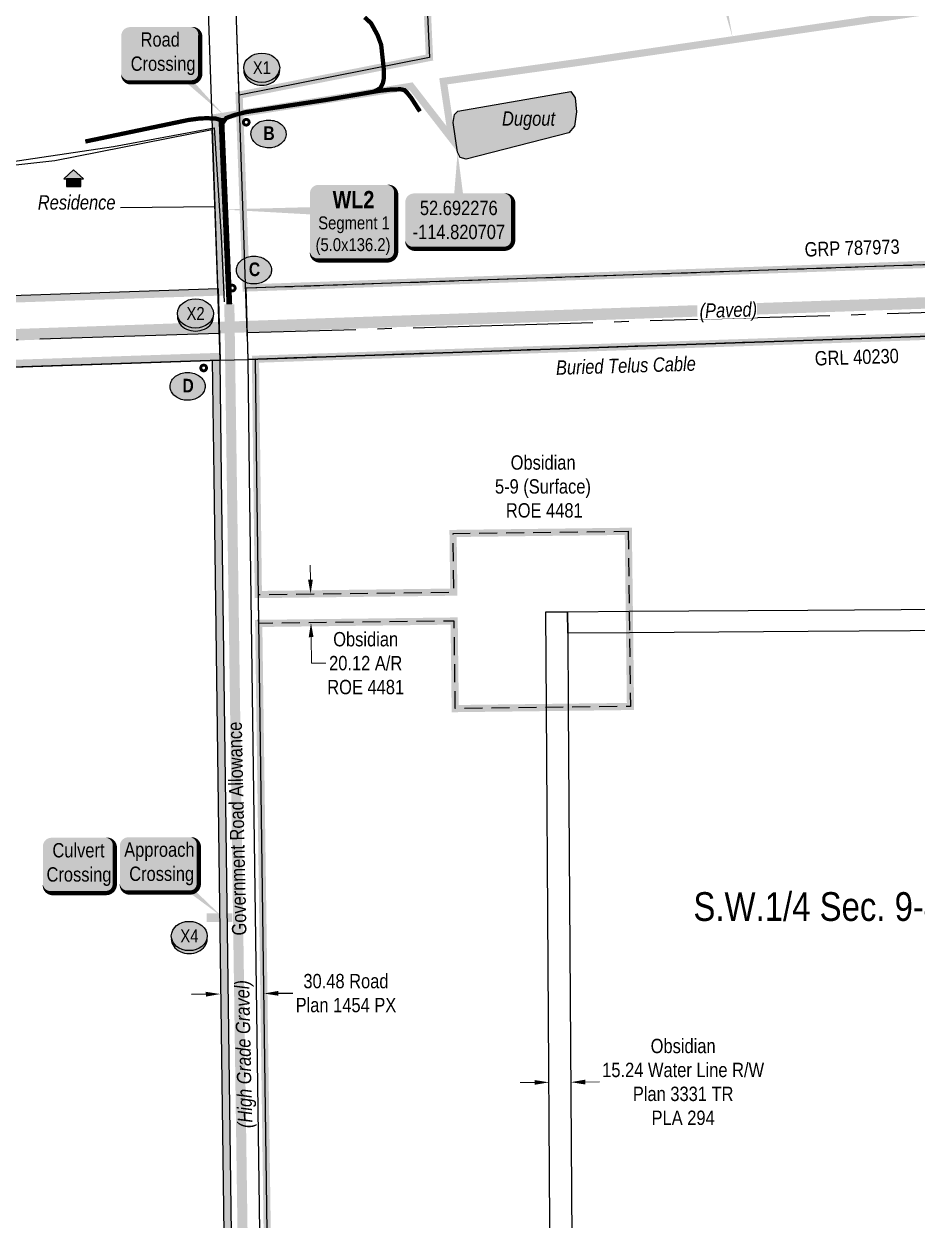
# Model space of a CAD drawing. Extents: x 643442 to 651909, y 5835058 to 5841090.
# Drawn here: x 646980 to 647601, y 5839524 to 5840357 of the extents above; entities that cross this region are included whole.
import ezdxf
from ezdxf.enums import TextEntityAlignment as Align

# ---------------------------------------------------------------- set-up
doc = ezdxf.new("R2010")
doc.units = 0
doc.header["$LTSCALE"] = 5
doc.header["$PDSIZE"] = 0.5
for name, pattern in [('CENTERLINEX3', [5, 2.5, -1, 0.5, -1]), ('foc-ACCESSROAD', [3.75, 2.5, -1.25]), ('foc-QUARTERLINE', [33, 25, -3, 2, -3])]:
    doc.linetypes.add(name, pattern=pattern)
doc.layers.get('Defpoints').update_dxf_attribs({"color": 9})
for name, color, linetype in [('AS-POWER', 104, 'foc-POWER'), ('AS-RESIDENCE', 14, 'Continuous'), ('AS-ROADS', 254, 'Continuous'), ('AS-TELEPHONE-T', 224, 'Continuous'), ('AS-TELUS', 224, 'foc-TEL'), ('C-RW', 13, 'Continuous'), ('C-SYMBOL', 7, 'Continuous'), ('C-WS', 13, 'foc-ACCESSROAD'), ('CG-NOTES', 7, 'Continuous'), ('DETAIL-T', 7, 'Continuous'), ('F-AR', 190, 'foc-ACCESSROAD'), ('L-QSEC', 8, 'foc-QUARTERLINE'), ('L-ROAD-T', 7, 'Continuous'), ('L-SEC', 7, 'Continuous'), ('L-TITLEDB', 4, 'Continuous'), ('P-CROSSINGS', 250, 'Continuous'), ('P-PROPOSED-WL1', 10, 'Continuous'), ('P-PROPOSED-WL1B', 10, 'Continuous'), ('T-WATER', 160, 'Continuous'), ('T-WATER-H', 133, 'Continuous'), ('T-WATER-T', 170, 'Continuous')]:
    doc.layers.add(name, color=color, linetype=linetype)
doc.layers.add('AS-TRAPPER BOUNDARY', color=7, linetype='CENTERLINEX3', true_color=0xb85c00, transparency=0.6)
for name, color, linetype, true_color in [('AS-TRAPPER-T', 7, 'Continuous', 0xc26100), ('P-PROPOSED-WL3', 92, 'Continuous', 0x00bd00), ('P-PROPOSED-WL4', 7, 'Continuous', 0x5b5bc8)]:
    doc.layers.add(name, color=color, linetype=linetype, true_color=true_color)
for name, color, linetype, lineweight in [('C-AR-T', 13, 'Continuous', 9), ('C-RW-T', 13, 'Continuous', 9), ('T-TEXT', 48, 'Continuous', 18)]:
    doc.layers.add(name, color=color, linetype=linetype, lineweight=lineweight)
doc.styles.add('100L', font='ARIALN.TTF', dxfattribs={"height": 11})
doc.styles.add('175L', font='ARIALN.TTF', dxfattribs={"height": 20})
doc.styles.add('80', font='ARIALN.TTF', dxfattribs={"height": 10})
doc.styles.add('80CG', font='ARIALN.TTF', dxfattribs={"height": 10})
doc.styles.add('80L', font='ARIALN.TTF', dxfattribs={"height": 10})
doc.styles.add('80LS', font='ARIALNI.TTF', dxfattribs={"height": 10})
doc.styles.add('BOLD', font='ARIALNB.TTF')
doc.styles.add('Crossing', font='ARIALN.TTF', dxfattribs={"height": 10})
doc.styles.add('foc-LtypeFont', font='ARIALN.TTF', dxfattribs={"height": 7.35})
doc.linetypes.add('foc-POWER', pattern='A,6,-1,["P",foc-LtypeFont,S=0.2,R=0,X=-0.625,Y=-0.75],-1.24,4', length=12.24)
doc.linetypes.add('foc-TEL', pattern='A,2,-1,["T",foc-LtypeFont,S=0.2,R=0,X=-0.425,Y=-0.75],-1.24,8', length=12.24)
doc.linetypes.add('foc-TEL-NOLINE', pattern='A,0,-2,["T",foc-LtypeFont,S=0.2,R=0,X=-0.425,Y=-0.75],-10.24', length=12.24)
doc.dimstyles.new('Compass 5 000', dxfattribs={"dimscale": 5, "dimtxt": 9, "dimasz": 2, "dimexe": 0.2, "dimexo": 0.0625, "dimgap": 0.5, "dimtad": 0, "dimtih": 1, "dimtoh": 1, "dimzin": 0, "dimdsep": 46, "dimtxsty": '80CG', "dimcen": 0.1, "dimse1": 1, "dimse2": 1, "dimclrd": 256, "dimclrt": 256, "dimaunit": 1, "dimadec": 4, "dimazin": 0, "dimtfac": 0.06, "dimtofl": 0, "dimtmove": 0, "dimatfit": 1, "dimfxl": 0.2, "dimtolj": 1, "dimtzin": 0, "dimlwd": -1, "dimarcsym": 0})

# ---------------------------------------------------------------- blocks, each defined once
blk = doc.blocks.new('*D471')
at = {"layer": 'Defpoints', "color": 0, "transparency": 16777216}
for p in [(647146.71, 5839682.02), (647116.45, 5839664.77), (647146.92, 5839665.14)]:
    blk.add_point(p, dxfattribs=at)
at = {"layer": 'L-TITLEDB', "transparency": 16777216}
for p, q in [((647106.24, 5839681.52), (647096.24, 5839681.4)), ((647156.71, 5839682.14), (647166.71, 5839682.26))]:
    blk.add_line(p, q, dxfattribs=at)
for points in [[(647156.69, 5839683.81), (647156.73, 5839680.48), (647146.71, 5839682.02)], [(647106.22, 5839683.19), (647106.26, 5839679.85), (647116.24, 5839681.64)]]:
    blk.add_solid(points, dxfattribs=at)
at = {"layer": 'L-TITLEDB', "transparency": 16777216, "insert": (647203.77, 5839682.26), "char_height": 10, "attachment_point": 5, "style": '80CG'}
blk.add_mtext('\\A1;30.48 Road\\PPlan 1454 PX', dxfattribs=at)
blk = doc.blocks.new('*U685')
h = blk.add_hatch(color=254)
edge = h.paths.add_edge_path()
edge.add_line((-31.5, -20), (31.5, -20))
edge.add_arc((31.5, -14), 6, 270, 360)
edge.add_line((37.5, -14), (37.5, 12.5))
edge.add_arc((31.5, 12.5), 6, 0, 90)
edge.add_line((31.5, 18.5), (-31.5, 18.5))
edge.add_arc((-31.5, 12.5), 6, 90, 180)
edge.add_line((-37.5, 12.5), (-37.5, -14))
edge.add_arc((-31.5, -14), 6, 180, 270)
at = {"color": 1, "flags": 128}
blk.add_lwpolyline([(-1.12, 47.27, 0, 10, 0), (0, 0, 5, 5, 0)], format="xyseb", dxfattribs=at)
blk.add_lwpolyline([(-31.5, -20, 3, 3, 0), (31.5, -20, 3, 3, 0.414214), (37.5, -14, 3, 3, 0), (37.5, 12.5, 3, 0, 0.414214), (31.5, 18.5, 0, 0, 0), (-31.5, 18.5, 0, 0, 0.414214), (-37.5, 12.5, 0, 0, 0), (-37.5, -14, 0, 3, 0.414214)], format="xyseb", close=True, dxfattribs=at)
at = {"color": 1, "style": '80'}
blk.add_attdef('ENTER_TEXT_001', (-36.33, -4.99), '', height=10, dxfattribs=at)
blk = doc.blocks.new('*U673')
h = blk.add_hatch(color=59)
edge = h.paths.add_edge_path()
edge.add_line((-21.5, -20), (21.5, -20))
edge.add_arc((21.5, -14), 6, 270, 360)
edge.add_line((27.5, -14), (27.5, 12.5))
edge.add_arc((21.5, 12.5), 6, 0, 90)
edge.add_line((21.5, 18.5), (-21.5, 18.5))
edge.add_arc((-21.5, 12.5), 6, 90, 180)
edge.add_line((-27.5, 12.5), (-27.5, -14))
edge.add_arc((-21.5, -14), 6, 180, 270)
at = {"color": 1, "flags": 128}
blk.add_lwpolyline([(-21.5, -20, 3, 3, 0), (21.5, -20, 3, 3, 0.414214), (27.5, -14, 3, 3, 0), (27.5, 12.5, 3, 0, 0.414214), (21.5, 18.5, 0, 0, 0), (-21.5, 18.5, 0, 0, 0.414214), (-27.5, 12.5, 0, 0, 0), (-27.5, -14, 0, 3, 0.414214)], format="xyseb", close=True, dxfattribs=at)
blk.add_lwpolyline([(43.97, -42.83, 0, 7.5, 0), (0, 0, 0, 0, 0)], format="xyseb", dxfattribs=at)
at = {"color": 1, "style": '80'}
blk.add_attdef('ENTER_TEXT_001', (-36.33, -4.99), '', height=10, dxfattribs=at)
blk = doc.blocks.new('*U466')
h = blk.add_hatch(color=254)
edge = h.paths.add_edge_path()
edge.add_line((-24, -34.12), (24, -34.12))
edge.add_arc((24, -28.12), 6, 270, 360)
edge.add_line((30, -28.12), (30, 12.5))
edge.add_arc((24, 12.5), 6, 0, 90)
edge.add_line((24, 18.5), (-24, 18.5))
edge.add_arc((-24, 12.5), 6, 90, 180)
edge.add_line((-30, 12.5), (-30, -28.12))
edge.add_arc((-24, -28.12), 6, 180, 270)
at = {"layer": 'P-PROPOSED-WL4', "flags": 128}
blk.add_lwpolyline([(-24, -34.12, 3, 3, 0), (24, -34.12, 3, 3, 0.414214), (30, -28.12, 3, 3, 0), (30, 12.5, 3, 0, 0.414214), (24, 18.5, 0, 0, 0), (-24, 18.5, 0, 0, 0.414214), (-30, 12.5, 0, 0, 0), (-30, -28.12, 0, 3, 0.414214)], format="xyseb", close=True, dxfattribs=at)
blk.add_lwpolyline([(-90.86, 1.35, 0, 7.5, 0), (0, 0, 0, 0, 0)], format="xyseb", dxfattribs=at)
at = {"layer": 'P-PROPOSED-WL4'}
for tag, p, height, style in [('TEMP_AREA_W1_001', (-9.21, 2.24), 12, 'BOLD'), ('ENTER_TEXT_001', (-30.66, -12.62), 9, '80')]:
    blk.add_attdef(tag, p, '', height=height, dxfattribs=dict(at, style=style))
blk = doc.blocks.new('res_occ')
for points in [[(0.1, 0.89), (-1.26, -0.37), (1.46, -0.37)], [(-0.9, -1.43), (1.1, -1.43), (1.1, -0.37), (-0.9, -0.37)]]:
    blk.add_hatch(color=14).paths.add_polyline_path(points)
at = {"color": 14}
for points in [[(0.1, 0.89), (-1.26, -0.37), (1.46, -0.37)], [(-0.9, -1.43), (1.1, -1.43), (1.1, -0.37), (-0.9, -0.37)]]:
    blk.add_lwpolyline(points, close=True, dxfattribs=at)
blk = doc.blocks.new('xing2')
h = blk.add_hatch(color=50)
h.dxf.hatch_style = 1
edge = h.paths.add_edge_path()
edge.add_ellipse((0, 0), major_axis=(-12.5, 0), ratio=0.816297, start_angle=0, end_angle=360)
h = blk.add_hatch(color=250)
h.dxf.hatch_style = 1
edge = h.paths.add_edge_path()
edge.add_ellipse((0, -2.05), major_axis=(-12.5, 0), ratio=0.816297, start_angle=0, end_angle=180)
edge.add_line((12.5, -2.05), (12.5, 0))
edge.add_ellipse((0, 0), major_axis=(-12.5, 0), ratio=0.816297, start_angle=0, end_angle=180, ccw=False)
edge.add_line((-12.5, 0), (-12.5, -2.05))
at = {"color": 250}
blk.add_ellipse((0, 0), major_axis=(-12.5, 0), ratio=0.816297, dxfattribs=at)
blk.add_ellipse((0, -2.05), major_axis=(-12.5, 0), ratio=0.816297, start_param=0, end_param=3.141593, dxfattribs=at)
at = {"color": 250, "style": 'Crossing'}
blk.add_attdef('CROSSING', text='', height=9, dxfattribs=at).set_placement((0.09, 0.02), align=Align.MIDDLE_CENTER)
at = {"color": 250, "style": 'Crossing', "flags": 1}
for tag, p in [('OWNER', (0.09, -12.49)), ('DESCRIPTION', (0.09, -25.77)), ('LOCATION', (0.09, -39.3)), ('DWG_REF', (0.09, -52.84))]:
    blk.add_attdef(tag, text='', height=9, dxfattribs=at).set_placement(p, align=Align.MIDDLE_CENTER)
blk = doc.blocks.new('*U468')
h = blk.add_hatch(color=254)
edge = h.paths.add_edge_path()
edge.add_line((-24, -34.46), (24, -34.46))
edge.add_arc((24, -28.46), 6, 270, 360)
edge.add_line((30, -28.46), (30, 12.5))
edge.add_arc((24, 12.5), 6, 0, 90)
edge.add_line((24, 18.5), (-24, 18.5))
edge.add_arc((-24, 12.5), 6, 90, 180)
edge.add_line((-30, 12.5), (-30, -28.46))
edge.add_arc((-24, -28.46), 6, 180, 270)
at = {"color": 1, "true_color": 0xff1414, "flags": 128}
blk.add_lwpolyline([(-24, -34.46, 3, 3, 0), (24, -34.46, 3, 3, 0.414214), (30, -28.46, 3, 3, 0), (30, 12.5, 3, 0, 0.414214), (24, 18.5, 0, 0, 0), (-24, 18.5, 0, 0, 0.414214), (-30, 12.5, 0, 0, 0), (-30, -28.46, 0, 3, 0.414214)], format="xyseb", close=True, dxfattribs=at)
blk.add_lwpolyline([(16.33, -69.63, 0, 7.5, 0), (0, 0, 0, 0, 0)], format="xyseb", dxfattribs=at)
at = {"color": 1, "true_color": 0xff1414}
for tag, p, height, style in [('TEMP_AREA_W1_001', (-9.21, 2.24), 12, 'BOLD'), ('ENTER_TEXT_001', (-30.66, -12.62), 9, '80')]:
    blk.add_attdef(tag, p, '', height=height, dxfattribs=dict(at, style=style))
blk = doc.blocks.new('*D506')
at = {"layer": 'C-RW-T', "transparency": 16777216}
for p, q in [((647335.06, 5839620.08), (647325.06, 5839620.01)), ((647370.3, 5839620.32), (647380.3, 5839620.39))]:
    blk.add_line(p, q, dxfattribs=at)
for points in [[(647335.05, 5839621.75), (647335.07, 5839618.41), (647345.06, 5839620.15)], [(647370.29, 5839621.99), (647370.31, 5839618.65), (647360.3, 5839620.25)]]:
    blk.add_solid(points, dxfattribs=at)
at = {"layer": 'Defpoints', "color": 0, "transparency": 16777216}
for p in [(647345.03, 5839624.42), (647360.27, 5839624.52), (647360.3, 5839620.25)]:
    blk.add_point(p, dxfattribs=at)
at = {"layer": 'C-RW-T', "transparency": 16777216, "insert": (647438.48, 5839620.39), "char_height": 10, "attachment_point": 5, "style": '80CG'}
blk.add_mtext('\\A1;Obsidian\\P15.24 Water Line R/W\\PPlan 3331 TR\\PPLA 294', dxfattribs=at)
blk = doc.blocks.new('*D508')
at = {"layer": 'C-AR-T', "transparency": 16777216}
for p, q in [((647179.05, 5839970.35), (647178.93, 5839980.35)), ((647179.54, 5839930.22), (647179.76, 5839912.06)), ((647179.76, 5839912.06), (647189.76, 5839912.06))]:
    blk.add_line(p, q, dxfattribs=at)
for points in [[(647180.72, 5839970.37), (647177.38, 5839970.33), (647179.17, 5839960.35)], [(647181.21, 5839930.24), (647177.87, 5839930.2), (647179.42, 5839940.22)]]:
    blk.add_solid(points, dxfattribs=at)
at = {"layer": 'Defpoints', "color": 0, "transparency": 16777216}
for p in [(647195.82, 5839960.55), (647179.42, 5839940.22), (647196.06, 5839940.43)]:
    blk.add_point(p, dxfattribs=at)
at = {"layer": 'C-AR-T', "transparency": 16777216, "insert": (647217.51, 5839912.06), "char_height": 10, "attachment_point": 5, "style": '80CG'}
blk.add_mtext('\\A1;Obsidian\\P20.12 A/R\\PROE 4481', dxfattribs=at)
blk = doc.blocks.new('*U467')
h = blk.add_hatch(color=254)
edge = h.paths.add_edge_path()
edge.add_line((-19, -20), (19, -20))
edge.add_arc((19, -14), 6, 270, 360)
edge.add_line((25, -14), (25, 12.5))
edge.add_arc((19, 12.5), 6, 0, 90)
edge.add_line((19, 18.5), (-19, 18.5))
edge.add_arc((-19, 12.5), 6, 90, 180)
edge.add_line((-25, 12.5), (-25, -14))
edge.add_arc((-19, -14), 6, 180, 270)
at = {"color": 160, "flags": 128}
blk.add_lwpolyline([(-19, -20, 3, 3, 0), (19, -20, 3, 3, 0.414214), (25, -14, 3, 3, 0), (25, 12.5, 3, 0, 0.414214), (19, 18.5, 0, 0, 0), (-19, 18.5, 0, 0, 0.414214), (-25, 12.5, 0, 0, 0), (-25, -14, 0, 3, 0.414214)], format="xyseb", close=True, dxfattribs=at)
at = {"color": 160, "style": '80'}
blk.add_attdef('ENTER_TEXT_001', (-26.85, -4.92), '', height=10, dxfattribs=at)
blk = doc.blocks.new('*U679')
h = blk.add_hatch(color=59)
edge = h.paths.add_edge_path()
edge.add_line((-21.5, -20), (21.5, -20))
edge.add_arc((21.5, -14), 6, 270, 360)
edge.add_line((27.5, -14), (27.5, 12.5))
edge.add_arc((21.5, 12.5), 6, 0, 90)
edge.add_line((21.5, 18.5), (-21.5, 18.5))
edge.add_arc((-21.5, 12.5), 6, 90, 180)
edge.add_line((-27.5, 12.5), (-27.5, -14))
edge.add_arc((-21.5, -14), 6, 180, 270)
at = {"color": 1, "flags": 128}
blk.add_lwpolyline([(-21.5, -20, 3, 3, 0), (21.5, -20, 3, 3, 0.414214), (27.5, -14, 3, 3, 0), (27.5, 12.5, 3, 0, 0.414214), (21.5, 18.5, 0, 0, 0), (-21.5, 18.5, 0, 0, 0.414214), (-27.5, 12.5, 0, 0, 0), (-27.5, -14, 0, 3, 0.414214)], format="xyseb", close=True, dxfattribs=at)
blk.add_lwpolyline([(44.23, -37.33, 0, 7.5, 0), (0, 0, 0, 0, 0)], format="xyseb", dxfattribs=at)
at = {"color": 1, "style": '80'}
blk.add_attdef('ENTER_TEXT_001', (-36.33, -4.99), '', height=10, dxfattribs=at)
blk = doc.blocks.new('AA')
at = {"const_width": 4}
blk.add_lwpolyline([(-1, 0, 1), (1, 0, 1)], format="xyb", close=True, dxfattribs=at)
blk.add_circle((0, 0), 2)
blk = doc.blocks.new('Route_Letters')
h = blk.add_hatch(color=255)
h.dxf.hatch_style = 1
edge = h.paths.add_edge_path()
edge.add_ellipse((-0.12, 0.46), major_axis=(-11.97, 0), ratio=0.789318, start_angle=0, end_angle=360)
at = {"color": 5}
blk.add_open_spline([(-12.34, 0.46), (-12.34, -0.25), (-12.24, -0.97), (-11.72, -2.79), (-11.14, -3.88), (-9.56, -5.81), (-8.54, -6.66), (-6.22, -8.02), (-4.9, -8.54), (-2.12, -9.17), (-0.66, -9.3), (2.22, -9.13), (3.64, -8.84), (6.27, -7.89), (7.48, -7.22), (9.54, -5.6), (10.38, -4.64), (11.6, -2.54), (11.97, -1.4), (12.18, 0.91), (12.02, 2.08), (11.2, 4.3), (10.54, 5.35), (8.8, 7.2), (7.72, 7.99), (5.29, 9.24), (3.93, 9.68), (1.11, 10.18), (-0.35, 10.23), (-3.22, 9.91), (-4.61, 9.55), (-7.16, 8.47), (-8.32, 7.75), (-10.24, 6.02), (-11, 5.02), (-12.05, 2.86), (-12.32, 1.7), (-12.34, 0.52), (-12.34, 0.49), (-12.34, 0.46)], degree=3, knots=[0, 0, 0, 0, 0.219529, 0.219529, 0.575727, 0.575727, 0.931924, 0.931924, 1.288121, 1.288121, 1.644318, 1.644318, 2.000515, 2.000515, 2.356712, 2.356712, 2.712909, 2.712909, 3.069107, 3.069107, 3.425304, 3.425304, 3.781501, 3.781501, 4.137698, 4.137698, 4.493895, 4.493895, 4.850092, 4.850092, 5.20629, 5.20629, 5.562487, 5.562487, 5.918684, 5.918684, 6.274881, 6.274881, 6.283185, 6.283185, 6.283185, 6.283185], dxfattribs=at)
at = {"color": 14, "style": 'BOLD'}
blk.add_attdef('A', text='', height=9.5, dxfattribs=at).set_placement((0.22, 0.98), align=Align.MIDDLE)

msp = doc.modelspace()

# ---------------------------------------------------------------- hatches: boundary and pattern name
at = {"layer": 'T-WATER-H'}
h = msp.add_hatch(color=256, dxfattribs=at)
h.dxf.hatch_style = 1
h.paths.add_polyline_path([(647281.632, 5840296.624), (647360.367, 5840310.167), (647363.213, 5840305.968), (647364.297, 5840296.082), (647362.942, 5840286.195), (647358.877, 5840281.455), (647287.459, 5840263.037), (647283.258, 5840264.391), (647281.496, 5840268.048), (647278.379, 5840288.769), (647279.328, 5840294.321)])

# ---------------------------------------------------------------- linework, layer by layer
at = {"layer": 'AS-POWER', "flags": 128}
msp.add_lwpolyline([(646611.267, 5840154.538), (646659.877, 5840207.599), (646959.106, 5840259.593), (647042, 5840272), (647112, 5840285), (647117, 5840209), (647119.11, 5840163.83)], dxfattribs=at)
at = {"layer": 'AS-ROADS', "flags": 128}
for points, const_width in [([(647116.608, 5840286.398), (647120.394, 5840291.768), (647126.012, 5840293.843), (647134.073, 5840295.918), (647191.172, 5840304.606), (647223.192, 5840310.111), (647227.711, 5840312.552), (647229.421, 5840315.969), (647230.031, 5840318.655), (647230.153, 5840321.95), (647230.153, 5840325.49), (647228.277, 5840342.818), (647225.738, 5840349.651), (647221.245, 5840357.85), (647216.752, 5840361.95)], 3), ([(647255.276, 5840296.406), (647249.269, 5840305.717), (647246.45, 5840309.27), (647244.488, 5840311.23), (647241.791, 5840311.843), (647237.255, 5840311.72), (647234.681, 5840311.598), (647226.835, 5840310.74), (647223.192, 5840310.111)], 3), ([(647022.33, 5840275.435), (647094.013, 5840290.426), (647102.318, 5840291.524), (647107.325, 5840291.646), (647113.188, 5840291.402), (647116.485, 5840290.426)], 3), ([(647122.603, 5840162.074), (647117.024, 5840291.852)], 4), ([(648035.189, 5840177.987), (646207.115, 5840114.034)], 8), ([(647591.673, 5835101.118), (647397.491, 5835795.868), (647168.623, 5837585.659), (647157.011, 5837672.565), (647157.264, 5837722.95), (647122.603, 5840162.074)], 7), ([(647124.74, 5839734.86), (647106.875, 5839734.742)], 6)]:
    msp.add_lwpolyline(points, dxfattribs=dict(at, const_width=const_width))
at = {"layer": 'AS-TELUS', "flags": 128}
for points in [[(647046.771, 5840229.553), (647112.785, 5840230.224)], [(647116.141, 5840123.258), (647135.605, 5840123.631)]]:
    msp.add_lwpolyline(points, dxfattribs=at)
at = {"layer": 'AS-TELUS', "linetype": 'foc-TEL-NOLINE', "flags": 128}
for points in [[(647117.138, 5840041.896), (647116.141, 5840123.258), (647112.801, 5840230.225)], [(647135.605, 5840123.631), (647935.834, 5840150.931), (648035.733, 5840154.294)], [(646207.724, 5840092.407), (646330.216, 5840096.622), (646498.477, 5840102.324), (647116.141, 5840123.258)]]:
    msp.add_lwpolyline(points, dxfattribs=at)
at = {"layer": 'AS-TRAPPER BOUNDARY', "const_width": 4.999, "flags": 128}
msp.add_lwpolyline([(647935.834, 5840150.931), (647941.919, 5839951.91), (647942.377, 5839936.913), (647960.029, 5839359.425), (647362.197, 5839342.249), (647346.965, 5839341.761), (647231.79, 5839338.077), (647205.276, 5839337.229), (647151.457, 5839335.445), (647150.936, 5839373.467), (647150.685, 5839391.826), (647143.044, 5839939.776), (647279.087, 5839941.444), (647279.836, 5839880.449), (647343.28, 5839881.227), (647358.517, 5839881.414), (647401.828, 5839881.946), (647401.198, 5839933.239), (647401.014, 5839948.236), (647400.33, 5840003.938), (647278.338, 5840002.441), (647278.84, 5839961.574), (647142.796, 5839959.904), (647140.781, 5840123.809), (647557.199, 5840138.012), (647927.957, 5840150.622), (647935.834, 5840150.931)], close=True, dxfattribs=at)
at = {"layer": 'C-RW', "flags": 128}
msp.add_lwpolyline([(647915.148, 5839951.726), (647915.568, 5839936.729), (647525.492, 5839934.1), (647401.198, 5839933.239), (647358.166, 5839932.941), (647358.055, 5839947.937), (647401.014, 5839948.236), (647525.39, 5839949.1), (647915.148, 5839951.726)], close=True, dxfattribs=at)
msp.add_lwpolyline([(647346.962, 5839342.192), (647343.28, 5839881.227), (647342.825, 5839947.831), (647358.055, 5839947.937), (647358.166, 5839932.941), (647358.517, 5839881.414), (647362.197, 5839342.249)], dxfattribs=at)
at = {"layer": 'C-WS', "flags": 128}
msp.add_lwpolyline([(647400.33, 5840003.938), (647401.014, 5839948.236), (647401.198, 5839933.239), (647401.828, 5839881.946), (647358.517, 5839881.414), (647343.28, 5839881.227), (647279.836, 5839880.449), (647279.087, 5839941.444), (647143.044, 5839939.776), (647143.044, 5839939.776), (647142.796, 5839959.904), (647142.796, 5839959.904), (647278.84, 5839961.574), (647278.338, 5840002.441), (647400.33, 5840003.938)], close=True, dxfattribs=at)
at = {"layer": 'F-AR', "flags": 128}
for points in [[(647140.781, 5840123.809), (647135.605, 5840123.631), (647135.113, 5840142.081), (647134.277, 5840173.425), (647555.505, 5840187.986), (647926.267, 5840200.547), (647934.309, 5840200.82), (647935.377, 5840165.854), (648035.304, 5840168.819)], [(648035.733, 5840154.294), (647935.834, 5840150.931), (647927.957, 5840150.622), (647557.199, 5840138.012), (647140.781, 5840123.809)]]:
    msp.add_lwpolyline(points, dxfattribs=at)
at = {"layer": 'L-QSEC', "flags": 128}
for points in [[(648035.304, 5840168.819), (647135.113, 5840142.103)], [(647115.62, 5840141.819), (646207.145, 5840112.979)]]:
    msp.add_lwpolyline(points, dxfattribs=at)
at = {"layer": 'L-SEC', "flags": 128}
for points in [[(647101.776, 5840543.721), (647115.62, 5840141.819)], [(647135.113, 5840142.103), (647121.248, 5840543.891)], [(647137.166, 5838531.101), (647117.136, 5840041.896), (647116.141, 5840123.258)], [(647157.278, 5838531.408), (647136.602, 5840042.47), (647135.605, 5840123.631)]]:
    msp.add_lwpolyline(points, dxfattribs=at)
at = {"layer": 'L-TITLEDB', "flags": 128}
msp.add_lwpolyline([(647126.251, 5840398.898), (647258.761, 5840403.547), (647261.897, 5840333.901), (647129.396, 5840307.761)], close=True, dxfattribs=at)
for points in [[(647114.544, 5840173.054), (647110.737, 5840283.572), (647001.221, 5840262.044), (646814.464, 5840241.355), (646660.322, 5840206.143), (646582.59, 5840155.175)], [(648035.731, 5840154.343), (647935.834, 5840150.931), (647135.605, 5840123.631), (647134.277, 5840173.425), (647935.133, 5840201.149), (648034.253, 5840204.509)], [(646205.755, 5840162.357), (646503.313, 5840172.458), (646503.898, 5840152.486), (647114.743, 5840173.061), (647116.141, 5840123.258), (646308.259, 5840095.877), (646207.724, 5840092.417)], [(647141.612, 5837685.264), (647131.986, 5838531.032), (647111.956, 5840041.827), (647110.959, 5840123.083)], [(647172.074, 5837686.238), (647162.458, 5838531.479), (647141.781, 5840042.537), (647140.784, 5840123.808)]]:
    msp.add_lwpolyline(points, dxfattribs=at)
at = {"layer": 'P-PROPOSED-WL1', "const_width": 5, "flags": 128}
msp.add_lwpolyline([(647130.006, 5840294.867), (647249.083, 5840313.929), (647277.598, 5840277.154), (647271.549, 5840317.367), (647368.178, 5840330.911), (647729.646, 5840383.948), (647752.75, 5840304.389), (647739.203, 5840299.413)], dxfattribs=at)
at = {"layer": 'P-PROPOSED-WL3', "const_width": 5, "flags": 128}
msp.add_lwpolyline([(647116.057, 5840125.757), (646658.732, 5840110.258), (646657.22, 5840155.15), (647114.808, 5840170.562), (647119.63, 5840170.652)], dxfattribs=at)
at = {"layer": 'P-PROPOSED-WL4', "const_width": 5, "flags": 128}
for points in [[(647129.842, 5840294.842), (647112.944, 5840292.135), (647117.045, 5840173.091)], [(647113.642, 5840123.174), (647124.012, 5839334.672), (647134.666, 5838531.06), (647134.98, 5838503.472), (647160.093, 5838503.758), (647169.398, 5837686.009), (647168.16, 5837666.034), (647169.035, 5837660.691), (647170.676, 5837650.671), (647180.797, 5837588.86), (647181.751, 5837583.043), (647182.404, 5837578.836), (647198.593, 5837479.823), (647232.273, 5837211.418), (647242.848, 5837127.547), (647248.255, 5837084.466), (647283.572, 5836802.555), (647300.766, 5836665.974), (647302.349, 5836653.424), (647302.562, 5836651.736), (647303.695, 5836642.454)]]:
    msp.add_lwpolyline(points, dxfattribs=at)
at = {"layer": 'T-WATER', "flags": 128}
msp.add_lwpolyline([(647281.632, 5840296.624), (647360.367, 5840310.167), (647363.213, 5840305.968), (647364.297, 5840296.082), (647362.942, 5840286.195), (647358.877, 5840281.455), (647287.459, 5840263.037), (647283.258, 5840264.391), (647281.496, 5840268.048), (647278.379, 5840288.769), (647279.328, 5840294.321)], close=True, dxfattribs=at)

# ---------------------------------------------------------------- block references
at = {"layer": 'AS-RESIDENCE', "xscale": 5.000000000000028, "yscale": 5.000000000000028, "zscale": 5.000000000000028}
msp.add_blockref('res_occ', (647013.717, 5840251.238), dxfattribs=at)
at = {"layer": 'CG-NOTES'}
ref = msp.add_blockref('*U673', (647074.866, 5840336.634), dxfattribs=dict(at, xscale=0.9989080846955231, yscale=0.9989080846955231, zscale=0.9989080846955231))
ref.add_attrib('ENTER_TEXT_001', 'Road', (647060.822, 5840341.524), dxfattribs={"layer": '0', "color": 1, "height": 9.9891, "style": '80'})
ref.add_attrib('ENTER_TEXT_002', ' Crossing', (647050.748, 5840324.698), dxfattribs={"layer": '0', "color": 1, "height": 9.9891, "style": '80'})
at = {"layer": 'CG-NOTES', "color": 6}
for p in [(647134.367, 5840288.854), (647124.645, 5840173.366), (647104.723, 5840117.695)]:
    msp.add_blockref('AA', p, dxfattribs=at)
for p, values in [((647149.998, 5840280.257), {'A': 'B'}), ((647139.875, 5840185.472), {'A': 'C'}), ((647093.7, 5840104.429), {'A': 'D'})]:
    msp.add_blockref('Route_Letters', p, dxfattribs=at).add_auto_attribs(values)
at = {"layer": 'CG-NOTES'}
ref = msp.add_blockref('*U466', (647208.686, 5840226.746), dxfattribs=dict(at, xscale=0.9998530000000037, yscale=0.9998530000000037, zscale=0.9998530000000037))
ref.add_attrib('TEMP_AREA_W1_001', 'WL2', (647194.502, 5840228.99), dxfattribs={"layer": 'P-PROPOSED-WL4', "height": 11.9982, "style": 'BOLD'})
ref.add_attrib('ENTER_TEXT_001', 'Segment 1', (647184.476, 5840214.271), dxfattribs={"layer": 'P-PROPOSED-WL4', "height": 8.9987, "style": '80'})
ref.add_attrib('ENTER_TEXT_002', '(5.0x136.2)', (647182.613, 5840199.12), dxfattribs={"layer": 'P-PROPOSED-WL4', "height": 8.99868, "style": '80'})
ref = msp.add_blockref('*U467', (647017.819, 5839771.995), dxfattribs=dict(at, xscale=1.000131017163253, yscale=1.000131017163253, zscale=1.000131017163253))
ref.add_attrib('ENTER_TEXT_001', 'Culvert', (646999.437, 5839776.799), dxfattribs={"layer": '0', "color": 160, "height": 10.0013, "style": '80'})
ref.add_attrib('ENTER_TEXT_002', 'Crossing', (646995.34, 5839759.952), dxfattribs={"layer": '0', "color": 160, "height": 10.0013, "style": '80'})
ref = msp.add_blockref('*U679', (647073.847, 5839772.359), dxfattribs=dict(at, xscale=0.9989080846955231, yscale=0.9989080846955231, zscale=0.9989080846955231))
ref.add_attrib('ENTER_TEXT_001', 'Approach', (647049.402, 5839777.249), dxfattribs={"layer": '0', "color": 1, "height": 9.9891, "style": '80'})
ref.add_attrib('ENTER_TEXT_002', ' Crossing', (647049.729, 5839760.424), dxfattribs={"layer": '0', "color": 1, "height": 9.9891, "style": '80'})
at = {"layer": 'DETAIL-T', "color": 2}
ref = msp.add_blockref('*U685', (647282.62, 5840220.756), dxfattribs=dict(at, xscale=1.000381145216328, yscale=1.000381145216328, zscale=1.000381145216328))
ref.add_attrib('ENTER_TEXT_001', '52.692276', (647255.229, 5840224.18), dxfattribs={"layer": '0', "color": 1, "height": 10.0038, "style": '80'})
ref.add_attrib('ENTER_TEXT_002', '-114.820707', (647250.182, 5840207.466), dxfattribs={"layer": '0', "color": 1, "height": 10.00381, "style": '80'})
at = {"layer": 'P-CROSSINGS', "color": 3}
for p, values in [((647145.145, 5840326.854), {'CROSSING': 'X1'}), ((647099.006, 5840155.654), {'CROSSING': 'X2'}), ((647094.697, 5839722.079), {'CROSSING': 'X4'})]:
    msp.add_blockref('xing2', p, dxfattribs=at).add_auto_attribs(values)
at = {"layer": 'P-PROPOSED-WL1B'}
ref = msp.add_blockref('*U468', (647456.612, 5840417.434), dxfattribs=dict(at, xscale=0.9994074277897631, yscale=0.9994074277897631, zscale=0.9994074277897631))
ref.add_attrib('TEMP_AREA_W1_001', 'WL1', (647443.208, 5840419.677), dxfattribs={"layer": '0', "color": 1, "true_color": 0xff1414, "height": 11.9929, "style": 'BOLD'})
ref.add_attrib('ENTER_TEXT_001', 'Segment 1', (647432.413, 5840404.965), dxfattribs={"layer": '0', "color": 1, "true_color": 0xff1414, "height": 8.9947, "style": '80'})
ref.add_attrib('ENTER_TEXT_002', '(5.0x768.1)', (647430.551, 5840389.82), dxfattribs={"layer": '0', "color": 1, "true_color": 0xff1414, "height": 8.99467, "style": '80'})

# ---------------------------------------------------------------- texts
at = {"layer": 'AS-RESIDENCE', "insert": (646989.28, 5840238.018), "char_height": 9.997, "attachment_point": 1, "style": '80LS'}
msp.add_mtext_dynamic_manual_height_columns('Residence', width=33.88871, gutter_width=50, heights=[0], dxfattribs=at)
at = {"layer": 'AS-TELEPHONE-T', "insert": (647349.473, 5840122.877), "char_height": 9.99711, "attachment_point": 1, "rotation": 1.741908, "style": '80L'}
msp.add_mtext_dynamic_manual_height_columns('\\pi0.32862;{\\fArial Narrow|b0|i1|c0|p34;Buried Telus Cable}', width=97.26638, gutter_width=100.032, heights=[0], dxfattribs=at)
at = {"layer": 'C-RW-T', "insert": (647301.579, 5840056.874), "char_height": 9.99708, "attachment_point": 1, "style": '80L'}
msp.add_mtext_dynamic_manual_height_columns('\\pi16.84;Obsidian\\P\\pi5.9122;5-9 (Surface)\\P\\pi13.512;ROE 4481', width=77.50096, gutter_width=49.985, heights=[0], dxfattribs=at)
at = {"layer": 'C-SYMBOL', "color": 3, "style": '175L'}
msp.add_text('S.W.1/4 Sec. 9-43-6-W.5M.', height=20, dxfattribs=at).set_placement((647585.68, 5839726.581), align=Align.BOTTOM_CENTER)
at = {"layer": 'L-ROAD-T', "style": '80L'}
msp.add_text('Government Road Allowance', height=9.99708, rotation=91.264041, dxfattribs=at).set_placement((647127.886, 5839796.845), align=Align.MIDDLE_CENTER)
at = {"layer": 'T-TEXT', "style": '80LS'}
msp.add_text('(High Grade Gravel)', height=9.99708, rotation=91.264041, dxfattribs=at).set_placement((647132.495, 5839639.804), align=Align.MIDDLE_CENTER)
at = {"layer": 'T-WATER-T', "insert": (647312.405, 5840296.435), "char_height": 9.99699, "attachment_point": 1, "style": '100L'}
msp.add_mtext_dynamic_manual_height_columns('{\\fArial Narrow|b0|i1|c0|p34;Dugout}', width=14.15199, gutter_width=55, heights=[0], dxfattribs=at)

# ---------------------------------------------------------------- dimensions: what is measured, and where the dimension line sits
at = {"layer": 'C-AR-T'}
dim = msp.add_linear_dim(base=(647179.419, 5839940.222), p1=(647195.817, 5839960.554), p2=(647196.064, 5839940.426), angle=270.702698, text='Obsidian\\P20.12 A/R\\PROE 4481', dimstyle='Compass 5 000', dxfattribs=at)
dim.commit()
dim.dimension.update_dxf_attribs({"geometry": '*D508', "text_midpoint": (647217.51, 5839912.063), "dimtype": 161})
at = {"layer": 'C-RW-T'}
dim = msp.add_aligned_dim(p1=(647345.034, 5839624.419), p2=(647360.271, 5839624.523), distance=-4.27, text='Obsidian\\P15.24 Water Line R/W\\PPlan 3331 TR\\PPLA 294', dimstyle='Compass 5 000', dxfattribs=at)
dim.commit()
dim.dimension.update_dxf_attribs({"geometry": '*D506', "text_midpoint": (647438.485, 5839620.389)})
at = {"layer": 'L-TITLEDB'}
dim = msp.add_aligned_dim(p1=(647116.45, 5839664.768), p2=(647146.922, 5839665.143), distance=16.877, text='30.48 Road\\PPlan 1454 PX', dimstyle='Compass 5 000', dxfattribs=at)
dim.commit()
dim.dimension.update_dxf_attribs({"geometry": '*D471', "text_midpoint": (647203.769, 5839682.265)})

# ---------------------------------------------------------------- next in the draw order: texts
at = {"layer": 'AS-TRAPPER-T', "char_height": 9.9913, "attachment_point": 1, "rotation": 1.836605, "style": '80L', "bg_fill": 3, "box_fill_scale": 1.1, "bg_fill_color": 256, "bg_fill_transparency": 0}
for s, insert, width in [('GRP 787973', (647522.885, 5840205.212), 67.6653), ('GRL 40230', (647529.94, 5840129.345), 65.00527)]:
    msp.add_mtext(s, dxfattribs=dict(at, insert=insert, width=width))
at = {"layer": 'T-TEXT', "insert": (647449.213, 5840162.446), "char_height": 9.99711, "attachment_point": 1, "rotation": 1.741908, "style": '80L', "bg_fill": 3, "box_fill_scale": 1.1, "bg_fill_color": 256, "bg_fill_transparency": 0}
msp.add_mtext_dynamic_manual_height_columns('\\pi0.53416;{\\fArial Narrow|b0|i1|c0|p34;(Paved)}', width=39.53603, gutter_width=100.032, heights=[0], dxfattribs=at)

# ---------------------------------------------------------------- next in the draw order: linework, layer by layer
at = {"layer": 'AS-TRAPPER BOUNDARY', "const_width": 4.999, "flags": 128}
msp.add_lwpolyline([(647107.116, 5840945.672), (647910.796, 5840969.924), (647935.133, 5840201.149), (647134.277, 5840173.425), (647129.396, 5840307.761), (647261.897, 5840333.901), (647258.761, 5840403.547), (647126.251, 5840398.898)], close=True, dxfattribs=at)

doc.saveas('drawing.dxf')
